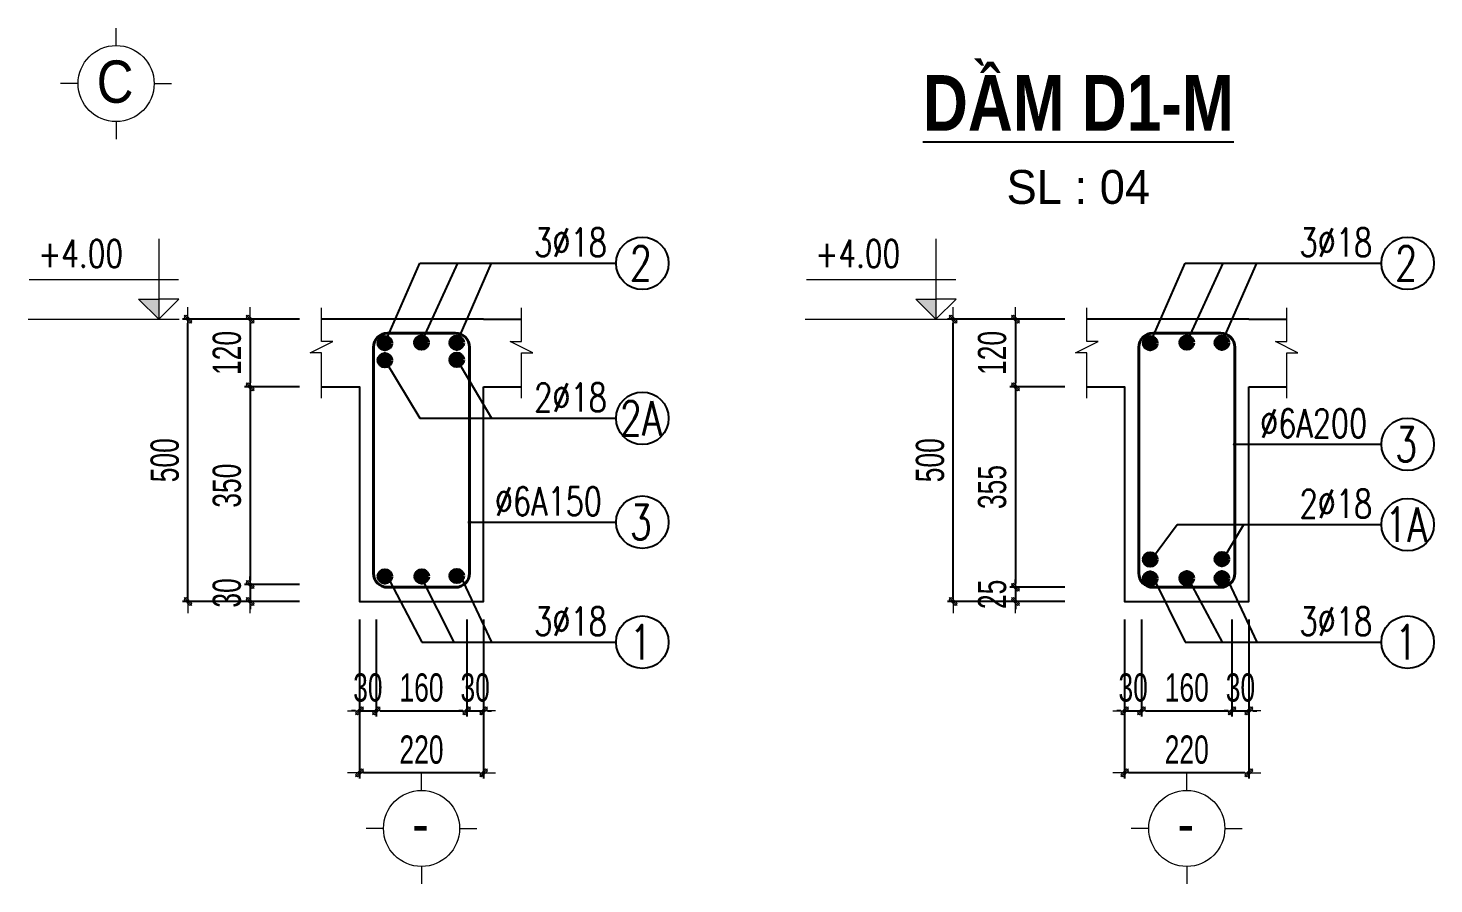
# Model space of a CAD drawing. Header units: millimetres. Extents: x -295047 to 29144, y -724756 to -246879.
# Drawn here: x -37087 to -32108, y -350648 to -347618 of the extents above; entities that cross this region are included whole.
import ezdxf
from ezdxf.enums import TextEntityAlignment as Align

# ---------------------------------------------------------------- set-up
doc = ezdxf.new("R2010")
doc.units = ezdxf.units.MM
doc.header["$MEASUREMENT"] = 0
doc.header["$PDMODE"] = 32
doc.layers.get('Defpoints').update_dxf_attribs({"color": 1})
for name, color, linetype, lineweight in [('EG Dim', 8, 'Continuous', 15), ('EG Text1', 3, 'Continuous', 20), ('Khac', 156, 'Continuous', 9), ('KICHTHUOC', 8, 'Continuous', 18), ('LC Dim', 8, 'Continuous', 18), ('LC ISO', 153, 'Continuous', 13), ('LC Net dam2', 6, 'Continuous', 40), ('LC Net dam3', 1, 'Continuous', 60), ('LC Net manh', 219, 'Continuous', 5), ('LC Net thay', 7, 'Continuous', 25), ('LC Text1', 3, 'Continuous', 20), ('LC Text2', 7, 'Continuous', 25), ('MANH', 147, 'Continuous', 13)]:
    doc.layers.add(name, color=color, linetype=linetype, lineweight=lineweight)
doc.layers.add('Thep doc', color=6, linetype='Continuous')
doc.styles.add('EG Huy', font='vnsimli.shx', dxfattribs={"width": 0.75})
doc.styles.add('HOATBIF', font='hoatbif.shx', dxfattribs={"width": 0.7})
doc.styles.add('LC 1', font='VHAVANB_1.TTF')
doc.styles.add('LC 3', font='vnsimli.shx', dxfattribs={"width": 0.75})
doc.styles.add('LC3', font='VHARIALB_1.TTF', dxfattribs={"width": 0.8})
doc.dimstyles.new('1-100(1-40)', dxfattribs={"dimscale": 40, "dimtxt": 2.5, "dimasz": 0.35, "dimexe": 0.5, "dimexo": 0, "dimgap": 0.8, "dimtad": 1, "dimdec": 0, "dimzin": 0, "dimdsep": 46, "dimtxsty": 'HOATBIF', "dimblk1": 'DOT', "dimblk2": 'DOT', "dimsah": 1, "dimcen": -1, "dimdle": 1, "dimclrd": 256, "dimclre": 256, "dimclrt": 4, "dimadec": 3, "dimazin": 2, "dimtfac": 0.3333333333333333, "dimtdec": 0, "dimtix": 1, "dimtmove": 2, "dimatfit": 3, "dimldrblk": 'DOT', "dimfxl": 1, "dimtvp": 0.8333333333333331, "dimtolj": 1, "dimtzin": 0, "dimarcsym": 0})

# ---------------------------------------------------------------- blocks, each defined once
blk = doc.blocks.new('TTRUC')
at = {"layer": 'LC ISO'}
for p, q in [((0, 6.94551799677526), (0, 10.13175513561828)), ((-6.94551799677526, 0), (-10.13175513561828, 0)), ((6.94551799677526, 0), (10.13175513561828, 0)), ((0, -6.94551799677526), (0, -10.13175513561828))]:
    blk.add_line(p, q, dxfattribs=at)
at = {"layer": 'LC Net manh'}
blk.add_circle((0, 0), 6.94551799677526, dxfattribs=at)
blk = doc.blocks.new('TIEUDE1')
at = {"layer": 'LC Text2', "color": 7, "style": 'LC 1'}
blk.add_attdef('TIªU§Ò', text='', height=5, dxfattribs=at).set_placement((0, 0), align=Align.BOTTOM_CENTER)
blk.add_attdef('TL', text='', height=3, dxfattribs=at).set_placement((0, -2), align=Align.TOP_CENTER)
blk = doc.blocks.new('CT')
at = {"layer": 'LC Text1', "lineweight": 15}
blk.add_hatch(color=4, dxfattribs=at).paths.add_polyline_path([(3.250706634060648, 1.596954857551422), (1.638695725137124, 1.596954857551394), (1.638695725137124, -5.457000000000001e-12)])
at = {"layer": 'LC Text1', "color": 4, "lineweight": 15, "ltscale": 50}
for p, q in [((0.0459908282791446, 3.140833880472456), (11.99931321454046, 3.140833880472456)), ((12.09109892264804, 0), (0, 0))]:
    blk.add_line(p, q, dxfattribs=at)
for points in [[(1.638695725137139, 6.427505574464246), (1.638695725137139, -5.457000000000001e-12)], [(1.638695725137139, -5.457000000000001e-12), (0.0266848164974221, 1.596954857551394), (1.638695725137139, 1.596954857551394)], [(1.638695725137139, -5.457000000000001e-12), (3.25070663406062, 1.596954857551394), (1.638695725137139, 1.596954857551394)]]:
    blk.add_lwpolyline(points, dxfattribs=at)
at = {"layer": 'LC Text1', "color": 4, "style": 'LC 3', "width": 0.75}
blk.add_attdef('CT', (1.905322591842774, 3.502511696681693), '', height=2.2, dxfattribs=at)
blk = doc.blocks.new('DOT')
at = {"layer": 'LC Dim'}
blk.add_line((-3, 0), (3, 0), dxfattribs=at)
at = {"layer": 'LC Dim', "color": 4}
blk.add_line((-1, -1), (1, 1), dxfattribs=at)
blk.add_lwpolyline([(0.5, 1), (-1, -0.5), (-0.5, -1), (1, 0.5)], close=True, dxfattribs=at)
blk = doc.blocks.new('*D452')
at = {"layer": 'Defpoints', "color": 0, "ltscale": 2, "transparency": 16777216}
for p in [(-35913.67883631023, -349711.5472873175), (-35853.67883631023, -349711.5472873175), (-35853.67883631023, -350035.5472873175)]:
    blk.add_point(p, dxfattribs=at)
at = {"layer": 'LC Dim', "lineweight": -2, "ltscale": 2, "transparency": 16777216}
for p, q in [((-35913.67883631023, -349711.5472873175), (-35913.67883631023, -350055.5472873175)), ((-35853.67883631023, -349711.5472873175), (-35853.67883631023, -350055.5472873175)), ((-35927.67883631023, -350035.5472873175), (-35941.67883631023, -350035.5472873175)), ((-35913.67883631023, -350035.5472873175), (-35853.67883631023, -350035.5472873175)), ((-35839.67883631023, -350035.5472873175), (-35825.67883631023, -350035.5472873175))]:
    blk.add_line(p, q, dxfattribs=at)
at = {"layer": 'LC Dim', "lineweight": -2, "ltscale": 2, "transparency": 16777216, "xscale": 14, "yscale": 14, "zscale": 14}
blk.add_blockref('DOT', (-35913.67883631023, -350035.5472873175), dxfattribs=at)
at = {"layer": 'LC Dim', "lineweight": -2, "ltscale": 2, "transparency": 16777216, "xscale": 14, "yscale": 14, "zscale": 14, "rotation": 180}
blk.add_blockref('DOT', (-35853.67883631023, -350035.5472873175), dxfattribs=at)
at = {"layer": 'LC Dim', "color": 4, "ltscale": 2, "transparency": 16777216, "insert": (-35883.67883631023, -349953.5472873175), "char_height": 100, "attachment_point": 5, "style": 'HOATBIF'}
blk.add_mtext('\\A1;30', dxfattribs=at)
blk = doc.blocks.new('*D453')
at = {"layer": 'Defpoints', "color": 0, "ltscale": 2, "transparency": 16777216}
for p in [(-35853.67883631023, -349711.5472873175), (-35533.67883631023, -349711.5472873175), (-35533.67883631023, -350035.5472873175)]:
    blk.add_point(p, dxfattribs=at)
at = {"layer": 'LC Dim', "lineweight": -2, "ltscale": 2, "transparency": 16777216}
for p, q in [((-35853.67883631023, -349711.5472873175), (-35853.67883631023, -350055.5472873175)), ((-35533.67883631023, -349711.5472873175), (-35533.67883631023, -350055.5472873175)), ((-35839.67883631023, -350035.5472873175), (-35547.67883631023, -350035.5472873175))]:
    blk.add_line(p, q, dxfattribs=at)
at = {"layer": 'LC Dim', "lineweight": -2, "ltscale": 2, "transparency": 16777216, "xscale": 14, "yscale": 14, "zscale": 14, "rotation": 180}
blk.add_blockref('DOT', (-35853.67883631023, -350035.5472873175), dxfattribs=at)
at = {"layer": 'LC Dim', "lineweight": -2, "ltscale": 2, "transparency": 16777216, "xscale": 14, "yscale": 14, "zscale": 14}
blk.add_blockref('DOT', (-35533.67883631023, -350035.5472873175), dxfattribs=at)
at = {"layer": 'LC Dim', "color": 4, "ltscale": 2, "transparency": 16777216, "insert": (-35693.67883631023, -349953.5472873175), "char_height": 100, "attachment_point": 5, "style": 'HOATBIF'}
blk.add_mtext('\\A1;160', dxfattribs=at)
blk = doc.blocks.new('*D454')
at = {"layer": 'Defpoints', "color": 0, "ltscale": 2, "transparency": 16777216}
for p in [(-35533.67883631023, -349711.5472873175), (-35473.6788363107, -349711.5472873175), (-35473.6788363107, -350035.5472873175)]:
    blk.add_point(p, dxfattribs=at)
at = {"layer": 'LC Dim', "lineweight": -2, "ltscale": 2, "transparency": 16777216}
for p, q in [((-35533.67883631023, -349711.5472873175), (-35533.67883631023, -350055.5472873175)), ((-35473.6788363107, -349711.5472873175), (-35473.6788363107, -350055.5472873175)), ((-35547.67883631023, -350035.5472873175), (-35561.67883631023, -350035.5472873175)), ((-35533.67883631023, -350035.5472873175), (-35473.6788363107, -350035.5472873175)), ((-35459.6788363107, -350035.5472873175), (-35445.6788363107, -350035.5472873175))]:
    blk.add_line(p, q, dxfattribs=at)
at = {"layer": 'LC Dim', "lineweight": -2, "ltscale": 2, "transparency": 16777216, "xscale": 14, "yscale": 14, "zscale": 14}
blk.add_blockref('DOT', (-35533.67883631023, -350035.5472873175), dxfattribs=at)
at = {"layer": 'LC Dim', "lineweight": -2, "ltscale": 2, "transparency": 16777216, "xscale": 14, "yscale": 14, "zscale": 14, "rotation": 180}
blk.add_blockref('DOT', (-35473.6788363107, -350035.5472873175), dxfattribs=at)
at = {"layer": 'LC Dim', "color": 4, "ltscale": 2, "transparency": 16777216, "insert": (-35503.67883631046, -349953.5472873175), "char_height": 100, "attachment_point": 5, "style": 'HOATBIF'}
blk.add_mtext('\\A1;30', dxfattribs=at)
blk = doc.blocks.new('*D455')
at = {"layer": 'Defpoints', "color": 0, "ltscale": 2, "transparency": 16777216}
for p in [(-35913.67883631023, -349711.5472873175), (-35473.6788363107, -349711.5472873175), (-35913.67883631023, -350255.5472873174)]:
    blk.add_point(p, dxfattribs=at)
at = {"layer": 'LC Dim', "lineweight": -2, "ltscale": 2, "transparency": 16777216}
for p, q in [((-35913.67883631023, -349711.5472873175), (-35913.67883631023, -350275.5472873174)), ((-35473.6788363107, -349711.5472873175), (-35473.6788363107, -350275.5472873174)), ((-35487.6788363107, -350255.5472873174), (-35899.67883631023, -350255.5472873174))]:
    blk.add_line(p, q, dxfattribs=at)
at = {"layer": 'LC Dim', "lineweight": -2, "ltscale": 2, "transparency": 16777216, "xscale": 14, "yscale": 14, "zscale": 14, "rotation": 180}
blk.add_blockref('DOT', (-35913.67883631023, -350255.5472873174), dxfattribs=at)
at = {"layer": 'LC Dim', "lineweight": -2, "ltscale": 2, "transparency": 16777216, "xscale": 14, "yscale": 14, "zscale": 14}
blk.add_blockref('DOT', (-35473.6788363107, -350255.5472873174), dxfattribs=at)
at = {"layer": 'LC Dim', "color": 4, "ltscale": 2, "transparency": 16777216, "insert": (-35693.67883631046, -350173.5472873174), "char_height": 100, "attachment_point": 5, "style": 'HOATBIF'}
blk.add_mtext('\\A1;220', dxfattribs=at)
blk = doc.blocks.new('*D456')
at = {"layer": 'Defpoints', "color": 0, "ltscale": 2, "transparency": 16777216}
for p in [(-33415.44625106037, -348648.0472873176), (-33590.44625106038, -348888.0472873176), (-33415.44625106037, -348888.0472873176)]:
    blk.add_point(p, dxfattribs=at)
at = {"layer": 'LC Dim', "lineweight": -2, "ltscale": 2, "transparency": 16777216}
for p, q in [((-33415.44625106037, -348648.0472873176), (-33610.44625106038, -348648.0472873176)), ((-33590.44625106038, -348662.0472873176), (-33590.44625106038, -348874.0472873176)), ((-33415.44625106037, -348888.0472873176), (-33610.44625106038, -348888.0472873176))]:
    blk.add_line(p, q, dxfattribs=at)
at = {"layer": 'LC Dim', "lineweight": -2, "ltscale": 2, "transparency": 16777216, "xscale": 14, "yscale": 14, "zscale": 14}
for p, rotation in [((-33590.44625106038, -348648.0472873176), 90), ((-33590.44625106038, -348888.0472873176), 270)]:
    blk.add_blockref('DOT', p, dxfattribs=dict(at, rotation=rotation))
at = {"layer": 'LC Dim', "color": 4, "ltscale": 2, "transparency": 16777216, "insert": (-33672.44625106047, -348768.0472873176), "char_height": 100, "attachment_point": 5, "rotation": 90, "style": 'HOATBIF'}
blk.add_mtext('\\A1;120', dxfattribs=at)
blk = doc.blocks.new('*D457')
at = {"layer": 'Defpoints', "color": 0, "ltscale": 2, "transparency": 16777216}
for p in [(-33415.44625106037, -348888.0472873176), (-33590.44625106038, -349598.0472873176), (-33415.44625106037, -349598.0472873176)]:
    blk.add_point(p, dxfattribs=at)
at = {"layer": 'LC Dim', "lineweight": -2, "ltscale": 2, "transparency": 16777216}
for p, q in [((-33415.44625106037, -348888.0472873176), (-33610.44625106038, -348888.0472873176)), ((-33590.44625106038, -348902.0472873176), (-33590.44625106038, -349584.0472873176)), ((-33415.44625106037, -349598.0472873176), (-33610.44625106038, -349598.0472873176))]:
    blk.add_line(p, q, dxfattribs=at)
at = {"layer": 'LC Dim', "lineweight": -2, "ltscale": 2, "transparency": 16777216, "xscale": 14, "yscale": 14, "zscale": 14}
for p, rotation in [((-33590.44625106038, -348888.0472873176), 90), ((-33590.44625106038, -349598.0472873176), 270)]:
    blk.add_blockref('DOT', p, dxfattribs=dict(at, rotation=rotation))
at = {"layer": 'LC Dim', "color": 4, "ltscale": 2, "transparency": 16777216, "insert": (-33672.44625106047, -349243.0472873176), "char_height": 100, "attachment_point": 5, "rotation": 90, "style": 'HOATBIF'}
blk.add_mtext('\\A1;355', dxfattribs=at)
blk = doc.blocks.new('*D458')
at = {"layer": 'Defpoints', "color": 0, "ltscale": 2, "transparency": 16777216}
for p in [(-33415.44625106037, -349598.0472873176), (-33590.44625106036, -349648.0472873176), (-33415.44625106037, -349648.0472873176)]:
    blk.add_point(p, dxfattribs=at)
at = {"layer": 'LC Dim', "lineweight": -2, "ltscale": 2, "transparency": 16777216}
for p, q in [((-33590.44625106036, -349584.0472873176), (-33590.44625106036, -349570.0472873176)), ((-33415.44625106037, -349598.0472873176), (-33610.44625106036, -349598.0472873176)), ((-33590.44625106036, -349598.0472873176), (-33590.44625106036, -349648.0472873176)), ((-33415.44625106037, -349648.0472873176), (-33610.44625106036, -349648.0472873176)), ((-33590.44625106036, -349662.0472873176), (-33590.44625106036, -349676.0472873176))]:
    blk.add_line(p, q, dxfattribs=at)
at = {"layer": 'LC Dim', "lineweight": -2, "ltscale": 2, "transparency": 16777216, "xscale": 14, "yscale": 14, "zscale": 14}
for p, rotation in [((-33590.44625106036, -349598.0472873176), 270), ((-33590.44625106036, -349648.0472873176), 90)]:
    blk.add_blockref('DOT', p, dxfattribs=dict(at, rotation=rotation))
at = {"layer": 'LC Dim', "color": 4, "ltscale": 2, "transparency": 16777216, "insert": (-33672.44625106046, -349623.0472873176), "char_height": 100, "attachment_point": 5, "rotation": 90, "style": 'HOATBIF'}
blk.add_mtext('\\A1;25', dxfattribs=at)
blk = doc.blocks.new('*D459')
at = {"layer": 'Defpoints', "color": 0, "ltscale": 2, "transparency": 16777216}
for p in [(-33810.44625106036, -348648.0472873176), (-33415.44625106037, -348648.0472873176), (-33415.44625106037, -349648.0472873176)]:
    blk.add_point(p, dxfattribs=at)
at = {"layer": 'LC Dim', "lineweight": -2, "ltscale": 2, "transparency": 16777216}
for p, q in [((-33415.44625106037, -348648.0472873176), (-33830.44625106036, -348648.0472873176)), ((-33810.44625106036, -349634.0472873176), (-33810.44625106036, -348662.0472873176)), ((-33415.44625106037, -349648.0472873176), (-33830.44625106036, -349648.0472873176))]:
    blk.add_line(p, q, dxfattribs=at)
at = {"layer": 'LC Dim', "lineweight": -2, "ltscale": 2, "transparency": 16777216, "xscale": 14, "yscale": 14, "zscale": 14}
for p, rotation in [((-33810.44625106036, -348648.0472873176), 90), ((-33810.44625106036, -349648.0472873176), 270)]:
    blk.add_blockref('DOT', p, dxfattribs=dict(at, rotation=rotation))
at = {"layer": 'LC Dim', "color": 4, "ltscale": 2, "transparency": 16777216, "insert": (-33892.44625106046, -349148.0472873176), "char_height": 100, "attachment_point": 5, "rotation": 90, "style": 'HOATBIF'}
blk.add_mtext('\\A1;500', dxfattribs=at)
blk = doc.blocks.new('*D460')
at = {"layer": 'Defpoints', "color": 0, "ltscale": 2, "transparency": 16777216}
for p in [(-33203.44625106036, -349711.5472873175), (-33143.44625106036, -349711.5472873175), (-33143.44625106036, -350035.5472873175)]:
    blk.add_point(p, dxfattribs=at)
at = {"layer": 'LC Dim', "lineweight": -2, "ltscale": 2, "transparency": 16777216}
for p, q in [((-33203.44625106036, -349711.5472873175), (-33203.44625106036, -350055.5472873175)), ((-33143.44625106036, -349711.5472873175), (-33143.44625106036, -350055.5472873175)), ((-33217.44625106036, -350035.5472873175), (-33231.44625106036, -350035.5472873175)), ((-33203.44625106036, -350035.5472873175), (-33143.44625106036, -350035.5472873175)), ((-33129.44625106036, -350035.5472873175), (-33115.44625106036, -350035.5472873175))]:
    blk.add_line(p, q, dxfattribs=at)
at = {"layer": 'LC Dim', "lineweight": -2, "ltscale": 2, "transparency": 16777216, "xscale": 14, "yscale": 14, "zscale": 14}
blk.add_blockref('DOT', (-33203.44625106036, -350035.5472873175), dxfattribs=at)
at = {"layer": 'LC Dim', "lineweight": -2, "ltscale": 2, "transparency": 16777216, "xscale": 14, "yscale": 14, "zscale": 14, "rotation": 180}
blk.add_blockref('DOT', (-33143.44625106036, -350035.5472873175), dxfattribs=at)
at = {"layer": 'LC Dim', "color": 4, "ltscale": 2, "transparency": 16777216, "insert": (-33173.44625106036, -349953.5472873175), "char_height": 100, "attachment_point": 5, "style": 'HOATBIF'}
blk.add_mtext('\\A1;30', dxfattribs=at)
blk = doc.blocks.new('*D461')
at = {"layer": 'Defpoints', "color": 0, "ltscale": 2, "transparency": 16777216}
for p in [(-33143.44625106036, -349711.5472873175), (-32823.44625106036, -349711.5472873175), (-32823.44625106036, -350035.5472873175)]:
    blk.add_point(p, dxfattribs=at)
at = {"layer": 'LC Dim', "lineweight": -2, "ltscale": 2, "transparency": 16777216}
for p, q in [((-33143.44625106036, -349711.5472873175), (-33143.44625106036, -350055.5472873175)), ((-32823.44625106036, -349711.5472873175), (-32823.44625106036, -350055.5472873175)), ((-33129.44625106036, -350035.5472873175), (-32837.44625106036, -350035.5472873175))]:
    blk.add_line(p, q, dxfattribs=at)
at = {"layer": 'LC Dim', "lineweight": -2, "ltscale": 2, "transparency": 16777216, "xscale": 14, "yscale": 14, "zscale": 14, "rotation": 180}
blk.add_blockref('DOT', (-33143.44625106036, -350035.5472873175), dxfattribs=at)
at = {"layer": 'LC Dim', "lineweight": -2, "ltscale": 2, "transparency": 16777216, "xscale": 14, "yscale": 14, "zscale": 14}
blk.add_blockref('DOT', (-32823.44625106036, -350035.5472873175), dxfattribs=at)
at = {"layer": 'LC Dim', "color": 4, "ltscale": 2, "transparency": 16777216, "insert": (-32983.44625106036, -349953.5472873175), "char_height": 100, "attachment_point": 5, "style": 'HOATBIF'}
blk.add_mtext('\\A1;160', dxfattribs=at)
blk = doc.blocks.new('*D462')
at = {"layer": 'Defpoints', "color": 0, "ltscale": 2, "transparency": 16777216}
for p in [(-32823.44625106036, -349711.5472873175), (-32763.44625106082, -349711.5472873175), (-32763.44625106082, -350035.5472873175)]:
    blk.add_point(p, dxfattribs=at)
at = {"layer": 'LC Dim', "lineweight": -2, "ltscale": 2, "transparency": 16777216}
for p, q in [((-32823.44625106036, -349711.5472873175), (-32823.44625106036, -350055.5472873175)), ((-32763.44625106082, -349711.5472873175), (-32763.44625106082, -350055.5472873175)), ((-32837.44625106036, -350035.5472873175), (-32851.44625106036, -350035.5472873175)), ((-32823.44625106036, -350035.5472873175), (-32763.44625106082, -350035.5472873175)), ((-32749.44625106082, -350035.5472873175), (-32735.44625106082, -350035.5472873175))]:
    blk.add_line(p, q, dxfattribs=at)
at = {"layer": 'LC Dim', "lineweight": -2, "ltscale": 2, "transparency": 16777216, "xscale": 14, "yscale": 14, "zscale": 14}
blk.add_blockref('DOT', (-32823.44625106036, -350035.5472873175), dxfattribs=at)
at = {"layer": 'LC Dim', "lineweight": -2, "ltscale": 2, "transparency": 16777216, "xscale": 14, "yscale": 14, "zscale": 14, "rotation": 180}
blk.add_blockref('DOT', (-32763.44625106082, -350035.5472873175), dxfattribs=at)
at = {"layer": 'LC Dim', "color": 4, "ltscale": 2, "transparency": 16777216, "insert": (-32793.44625106059, -349953.5472873175), "char_height": 100, "attachment_point": 5, "style": 'HOATBIF'}
blk.add_mtext('\\A1;30', dxfattribs=at)
blk = doc.blocks.new('*D463')
at = {"layer": 'Defpoints', "color": 0, "ltscale": 2, "transparency": 16777216}
for p in [(-33203.44625106036, -349711.5472873175), (-32763.44625106082, -349711.5472873175), (-33203.44625106036, -350255.5472873174)]:
    blk.add_point(p, dxfattribs=at)
at = {"layer": 'LC Dim', "lineweight": -2, "ltscale": 2, "transparency": 16777216}
for p, q in [((-33203.44625106036, -349711.5472873175), (-33203.44625106036, -350275.5472873174)), ((-32763.44625106082, -349711.5472873175), (-32763.44625106082, -350275.5472873174)), ((-32777.44625106082, -350255.5472873174), (-33189.44625106036, -350255.5472873174))]:
    blk.add_line(p, q, dxfattribs=at)
at = {"layer": 'LC Dim', "lineweight": -2, "ltscale": 2, "transparency": 16777216, "xscale": 14, "yscale": 14, "zscale": 14, "rotation": 180}
blk.add_blockref('DOT', (-33203.44625106036, -350255.5472873174), dxfattribs=at)
at = {"layer": 'LC Dim', "lineweight": -2, "ltscale": 2, "transparency": 16777216, "xscale": 14, "yscale": 14, "zscale": 14}
blk.add_blockref('DOT', (-32763.44625106082, -350255.5472873174), dxfattribs=at)
at = {"layer": 'LC Dim', "color": 4, "ltscale": 2, "transparency": 16777216, "insert": (-32983.44625106059, -350173.5472873174), "char_height": 100, "attachment_point": 5, "style": 'HOATBIF'}
blk.add_mtext('\\A1;220', dxfattribs=at)
blk = doc.blocks.new('*D464')
at = {"layer": 'Defpoints', "color": 0, "ltscale": 2, "transparency": 16777216}
for p in [(-36125.67883631025, -348648.0472873176), (-36300.67883631025, -348888.0472873176), (-36125.67883631025, -348888.0472873176)]:
    blk.add_point(p, dxfattribs=at)
at = {"layer": 'LC Dim', "lineweight": -2, "ltscale": 2, "transparency": 16777216}
for p, q in [((-36125.67883631025, -348648.0472873176), (-36320.67883631025, -348648.0472873176)), ((-36300.67883631025, -348662.0472873176), (-36300.67883631025, -348874.0472873176)), ((-36125.67883631025, -348888.0472873176), (-36320.67883631025, -348888.0472873176))]:
    blk.add_line(p, q, dxfattribs=at)
at = {"layer": 'LC Dim', "lineweight": -2, "ltscale": 2, "transparency": 16777216, "xscale": 14, "yscale": 14, "zscale": 14}
for p, rotation in [((-36300.67883631025, -348648.0472873176), 90), ((-36300.67883631025, -348888.0472873176), 270)]:
    blk.add_blockref('DOT', p, dxfattribs=dict(at, rotation=rotation))
at = {"layer": 'LC Dim', "color": 4, "ltscale": 2, "transparency": 16777216, "insert": (-36382.67883631035, -348768.0472873176), "char_height": 100, "attachment_point": 5, "rotation": 90, "style": 'HOATBIF'}
blk.add_mtext('\\A1;120', dxfattribs=at)
blk = doc.blocks.new('*D465')
at = {"layer": 'Defpoints', "color": 0, "ltscale": 2, "transparency": 16777216}
for p in [(-36125.67883631025, -348888.0472873176), (-36300.67883631027, -349588.0472873176), (-36125.67883631025, -349588.0472873176)]:
    blk.add_point(p, dxfattribs=at)
at = {"layer": 'LC Dim', "lineweight": -2, "ltscale": 2, "transparency": 16777216}
for p, q in [((-36125.67883631025, -348888.0472873176), (-36320.67883631027, -348888.0472873176)), ((-36300.67883631027, -348902.0472873176), (-36300.67883631027, -349574.0472873176)), ((-36125.67883631025, -349588.0472873176), (-36320.67883631027, -349588.0472873176))]:
    blk.add_line(p, q, dxfattribs=at)
at = {"layer": 'LC Dim', "lineweight": -2, "ltscale": 2, "transparency": 16777216, "xscale": 14, "yscale": 14, "zscale": 14}
for p, rotation in [((-36300.67883631027, -348888.0472873176), 90), ((-36300.67883631027, -349588.0472873176), 270)]:
    blk.add_blockref('DOT', p, dxfattribs=dict(at, rotation=rotation))
at = {"layer": 'LC Dim', "color": 4, "ltscale": 2, "transparency": 16777216, "insert": (-36382.67883631036, -349238.0472873176), "char_height": 100, "attachment_point": 5, "rotation": 90, "style": 'HOATBIF'}
blk.add_mtext('\\A1;350', dxfattribs=at)
blk = doc.blocks.new('*D466')
at = {"layer": 'Defpoints', "color": 0, "ltscale": 2, "transparency": 16777216}
for p in [(-36125.67883631025, -349588.0472873176), (-36300.67883631025, -349648.0472873176), (-36125.67883631025, -349648.0472873176)]:
    blk.add_point(p, dxfattribs=at)
at = {"layer": 'LC Dim', "lineweight": -2, "ltscale": 2, "transparency": 16777216}
for p, q in [((-36125.67883631025, -349588.0472873176), (-36320.67883631025, -349588.0472873176)), ((-36300.67883631025, -349574.0472873176), (-36300.67883631025, -349560.0472873176)), ((-36300.67883631025, -349588.0472873176), (-36300.67883631025, -349648.0472873176)), ((-36125.67883631025, -349648.0472873176), (-36320.67883631025, -349648.0472873176)), ((-36300.67883631025, -349662.0472873176), (-36300.67883631025, -349676.0472873176))]:
    blk.add_line(p, q, dxfattribs=at)
at = {"layer": 'LC Dim', "lineweight": -2, "ltscale": 2, "transparency": 16777216, "xscale": 14, "yscale": 14, "zscale": 14}
for p, rotation in [((-36300.67883631025, -349588.0472873176), 270), ((-36300.67883631025, -349648.0472873176), 90)]:
    blk.add_blockref('DOT', p, dxfattribs=dict(at, rotation=rotation))
at = {"layer": 'LC Dim', "color": 4, "ltscale": 2, "transparency": 16777216, "insert": (-36382.67883631035, -349618.0472873176), "char_height": 100, "attachment_point": 5, "rotation": 90, "style": 'HOATBIF'}
blk.add_mtext('\\A1;30', dxfattribs=at)
blk = doc.blocks.new('*D467')
at = {"layer": 'Defpoints', "color": 0, "ltscale": 2, "transparency": 16777216}
for p in [(-36520.67883631024, -348648.0472873176), (-36125.67883631025, -348648.0472873176), (-36125.67883631025, -349648.0472873176)]:
    blk.add_point(p, dxfattribs=at)
at = {"layer": 'LC Dim', "lineweight": -2, "ltscale": 2, "transparency": 16777216}
for p, q in [((-36125.67883631025, -348648.0472873176), (-36540.67883631024, -348648.0472873176)), ((-36520.67883631024, -349634.0472873176), (-36520.67883631024, -348662.0472873176)), ((-36125.67883631025, -349648.0472873176), (-36540.67883631024, -349648.0472873176))]:
    blk.add_line(p, q, dxfattribs=at)
at = {"layer": 'LC Dim', "lineweight": -2, "ltscale": 2, "transparency": 16777216, "xscale": 14, "yscale": 14, "zscale": 14}
for p, rotation in [((-36520.67883631024, -348648.0472873176), 90), ((-36520.67883631024, -349648.0472873176), 270)]:
    blk.add_blockref('DOT', p, dxfattribs=dict(at, rotation=rotation))
at = {"layer": 'LC Dim', "color": 4, "ltscale": 2, "transparency": 16777216, "insert": (-36602.67883631033, -349148.0472873176), "char_height": 100, "attachment_point": 5, "rotation": 90, "style": 'HOATBIF'}
blk.add_mtext('\\A1;500', dxfattribs=at)
blk = doc.blocks.new('theptron1')
at = {"layer": 'LC Net dam3'}
for p, q in [((-0.5, 0), (0.5, 0)), ((-0.3535533905960619, 0.353553390592424), (0.3535533905960619, -0.353553390592424)), ((0.3535533905960619, 0.353553390592424), (-0.3535533905960619, -0.353553390592424)), ((0, 0.5), (0, -0.5))]:
    blk.add_line(p, q, dxfattribs=at)
blk.add_circle((0, 0), 0.4999999999978783, dxfattribs=at)

msp = doc.modelspace()

# ---------------------------------------------------------------- linework, layer by layer
at = {"layer": 'LC Net dam2'}
for points in [[(-35813.6788363107, -349598.0472873175), (-35573.67883631023, -349598.0472873175, 0.4142135623730951), (-35523.67883631023, -349548.0472873175), (-35523.67883631023, -348748.0472873175, 0.4142135623730951), (-35573.67883631023, -348698.0472873175), (-35813.6788363107, -348698.0472873175, 0.4142135623730951), (-35863.67883631023, -348748.0472873175), (-35863.67883631023, -349548.0472873175, 0.4142135623730951)], [(-33103.44625106081, -349598.0472873175), (-32863.44625106036, -349598.0472873175, 0.4142135623730951), (-32813.44625106036, -349548.0472873175), (-32813.44625106036, -348748.0472873175, 0.4142135623730951), (-32863.44625106036, -348698.0472873175), (-33103.44625106081, -348698.0472873175, 0.4142135623730951), (-33153.44625106036, -348748.0472873175), (-33153.44625106036, -349548.0472873175, 0.4142135623730951)]]:
    msp.add_lwpolyline(points, format="xyb", close=True, dxfattribs=at)
at = {"layer": 'LC Net thay', "ltscale": 2}
for p, q in [((-35473.6788363107, -348648.0472873175), (-35339.91082851491, -348648.0472873175)), ((-32763.44625106082, -348648.0472873175), (-32629.67824326501, -348648.0472873175)), ((-35473.6788363107, -348888.0472873175), (-35339.91082851491, -348888.0472873175)), ((-32763.44625106082, -348888.0472873175), (-32629.67824326501, -348888.0472873175))]:
    msp.add_line(p, q, dxfattribs=at)
for points in [[(-35473.6788363107, -348648.0472873175), (-35473.6788363107, -348648.0472873175), (-36047.44684410605, -348648.0472873175)], [(-32763.44625106082, -348648.0472873175), (-32763.44625106082, -348648.0472873175), (-33337.21425885616, -348648.0472873175)], [(-36047.44684410605, -348888.0472873175), (-35913.67883631023, -348888.0472873175), (-35913.67883631023, -349648.0472873175), (-35473.6788363107, -349648.0472873175), (-35473.6788363107, -348888.0472873175)], [(-33337.21425885616, -348888.0472873175), (-33203.44625106036, -348888.0472873175), (-33203.44625106036, -349648.0472873175), (-32763.44625106082, -349648.0472873175), (-32763.44625106082, -348888.0472873175)]]:
    msp.add_lwpolyline(points, dxfattribs=at)
at = {"layer": 'LC Text2', "ltscale": 100}
for centre in [(-34911.62418225206, -348450.5472873175), (-32201.39159700218, -348450.5472873175), (-34911.62418225206, -348999.5472873175), (-32201.39159700218, -349091.6061903901), (-34911.62418225206, -349367.6397695671), (-32201.39159700218, -349376.0472873175), (-34911.62418225206, -349792.5472873175), (-32201.39159700218, -349792.5472873175)]:
    msp.add_circle(centre, 93.0546540581646, dxfattribs=at)
at = {"layer": 'MANH'}
for points in [[(-36047.44684410605, -348928.0472873175), (-36047.44684410605, -348768.0472873174), (-36087.44684410605, -348768.0472873174), (-36007.44684410605, -348728.0472873175), (-36047.44684410605, -348728.0472873175), (-36047.44684410605, -348608.0472873175)], [(-35339.91082851491, -348928.0472873175), (-35339.91082851491, -348768.0472873174), (-35299.91082851491, -348768.0472873174), (-35379.91082851491, -348728.0472873175), (-35339.91082851491, -348728.0472873175), (-35339.91082851491, -348608.0472873175)], [(-33337.21425885616, -348928.0472873175), (-33337.21425885616, -348768.0472873174), (-33377.21425885616, -348768.0472873174), (-33297.21425885616, -348728.0472873175), (-33337.21425885616, -348728.0472873175), (-33337.21425885616, -348608.0472873175)], [(-32629.67824326501, -348928.0472873175), (-32629.67824326501, -348768.0472873174), (-32589.67824326501, -348768.0472873174), (-32669.67824326501, -348728.0472873175), (-32629.67824326501, -348728.0472873175), (-32629.67824326501, -348608.0472873175)]]:
    msp.add_lwpolyline(points, dxfattribs=at)
at = {"layer": 'Thep doc', "linetype": 'ByBlock', "const_width": 19.6608}
for points in [[(-35833.09634568537, -348733.2072617596, 1), (-35813.43554568472, -348733.2072617596, 1)], [(-35683.84843631082, -348731.5519424254, -1), (-35703.50923630963, -348731.5519424254, -1)], [(-35559.19809611695, -348731.7686687676, -1), (-35578.85889611574, -348731.7686687676, -1)], [(-33122.8637604355, -348733.2072617596, 1), (-33103.20296043484, -348733.2072617596, 1)], [(-32973.61585106095, -348731.5519424254, -1), (-32993.27665105974, -348731.5519424254, -1)], [(-32848.96551086706, -348731.7686687676, -1), (-32868.62631086585, -348731.7686687676, -1)], [(-35833.09634568537, -348793.2072617596, 1), (-35813.43554568472, -348793.2072617596, 1)], [(-35559.19809611695, -348791.7686687676, -1), (-35578.85889611574, -348791.7686687676, -1)], [(-33118.08943379671, -349497.9000670619, -1), (-33098.42863379744, -349497.9000670619, -1)], [(-32844.35897823562, -349497.9000670619, 1), (-32864.01977823489, -349497.9000670619, 1)], [(-35828.32201904657, -349560.9000670619, -1), (-35808.66121904733, -349560.9000670619, -1)], [(-35554.59156348551, -349560.9000670619, 1), (-35574.25236348475, -349560.9000670619, 1)], [(-33118.08943379671, -349560.9000670619, -1), (-33098.42863379744, -349560.9000670619, -1)], [(-32844.35897823562, -349560.9000670619, 1), (-32864.01977823489, -349560.9000670619, 1)], [(-35683.84843631082, -349564.5426322096, 1), (-35703.50923630963, -349564.5426322096, 1)], [(-32973.61585106095, -349564.5426322096, 1), (-32993.27665105974, -349564.5426322096, 1)]]:
    msp.add_lwpolyline(points, format="xyb", close=True, dxfattribs=at)

# ---------------------------------------------------------------- block references
at = {"layer": 'EG Dim', "xscale": 42.40098003740421, "yscale": 42.40098003740421, "zscale": 42.40098003740421, "rotation": 90}
for p in [(-35823.26594568506, -348733.2072617596), (-35693.67883631023, -348731.5519424254), (-35569.02849611635, -348731.7686687676), (-33113.03336043518, -348733.2072617596), (-32983.44625106036, -348731.5519424254), (-32858.79591086647, -348731.7686687676), (-35823.26594568506, -348793.8902034936), (-35569.02849611635, -348792.4516105016), (-33113.03336043518, -349499.6065227372), (-32858.79591086647, -349498.1679297452), (-35823.26594568506, -349559.4593714466), (-35692.91713381089, -349559.4593714466), (-35569.02849611635, -349558.0207784545), (-32983.44625106036, -349565.7642570824), (-32858.79591086647, -349565.9809834246), (-33113.03336043518, -349567.4195764166)]:
    msp.add_blockref('theptron1', p, dxfattribs=at)
at = {"layer": 'EG Text1'}
ref = msp.add_blockref('CT', (-36551.85969423685, -348648.0472873175), dxfattribs=dict(at, xscale=-44.25072279153392, yscale=44.25072279153392, zscale=44.25072279153392))
ref.add_attrib('CT', '+4.00', (-37051.07656286045, -348464.8123951447), dxfattribs={"layer": 'Khac', "color": 3, "height": 97.35159014137308, "style": 'EG Huy', "width": 0.75})
ref = msp.add_blockref('CT', (-33799.50332906419, -348648.0472873175), dxfattribs=dict(at, xscale=-44.25072279153392, yscale=44.25072279153392, zscale=44.25072279153392))
ref.add_attrib('CT', '+4.00', (-34298.72019768781, -348464.8123951447), dxfattribs={"layer": 'Khac', "color": 3, "height": 97.35159014137308, "style": 'EG Huy', "width": 0.75})
at = {"layer": 'KICHTHUOC', "xscale": 19.39036266761832, "yscale": 19.39036266761832, "zscale": 19.39036266761832}
for p in [(-36775.19853932191, -347814.0623452767), (-35693.67883631045, -350452.0056938567), (-32983.44625106057, -350452.0056938567)]:
    msp.add_blockref('TTRUC', p, dxfattribs=at)
at = {"layer": 'LC Text2'}
ref = msp.add_blockref('TIEUDE1', (-33367.5104572433, -348040.0936006767), dxfattribs=dict(at, xscale=40, yscale=40, zscale=40))
ref.add_attrib('TIªU§Ò', '%%UdÇm d1-m', dxfattribs={"color": 7, "height": 196.9765841011465, "style": 'LC3', "width": 0.8}).set_placement((-33367.5104572433, -348040.0936006767), align=Align.BOTTOM_CENTER)
ref.add_attrib('TL', 'sl : 04', dxfattribs={"color": 7, "height": 120.0000000000062, "style": 'LC 1'}).set_placement((-33367.5104572433, -348120.0936006784), align=Align.TOP_CENTER)

# ---------------------------------------------------------------- texts
at = {"layer": 'LC Text1', "ltscale": 0.2, "style": 'LC 1', "width": 0.9}
for s, p in [('C', (-36778.8176589237, -347927.114833119)), ('-', (-35697.29795591225, -350554.7695029244)), ('-', (-32987.06537066236, -350554.7695029244))]:
    msp.add_text(s, height=150, dxfattribs=at).set_placement(p, align=Align.BOTTOM_CENTER)
at = {"layer": 'LC Text2', "linetype": 'ByBlock', "style": 'LC 3', "width": 0.75}
for s, p in [('3%%C18', (-35294.53567951718, -348426.4861645974)), ('3%%C18', (-32584.30309426728, -348426.4861645974)), ('2%%C18', (-35294.53567951718, -348975.4861645974)), ('%%C6A200', (-32723.80309426728, -349067.5450676699)), ('%%C6A150', (-35434.03567951718, -349343.5786468469)), ('2%%C18', (-32584.30309426728, -349351.9861645973)), ('3%%C18', (-35294.53567951718, -349768.4861645974)), ('3%%C18', (-32584.30309426728, -349768.4861645974))]:
    msp.add_text(s, height=100, dxfattribs=at).set_placement(p)
at = {"layer": 'LC Text2', "ltscale": 100, "style": 'LC 3', "width": 0.75}
for s, p in [('2', (-34916.87538446517, -348450.5472873175)), ('2', (-32206.6427992153, -348450.5472873175)), ('2A', (-34916.87538446517, -348999.5472873175)), ('3', (-32206.6427992153, -349091.6061903901)), ('3', (-34916.87538446517, -349367.6397695671)), ('1A', (-32206.6427992153, -349376.0472873175)), ('1', (-34916.87538446517, -349792.5472873175)), ('1', (-32206.6427992153, -349792.5472873175))]:
    msp.add_text(s, height=122.2222250817439, dxfattribs=at).set_placement(p, align=Align.MIDDLE_CENTER)

# ---------------------------------------------------------------- dimensions: what is measured, and where the dimension line sits
at = {"layer": 'LC Dim', "ltscale": 2}
for base, p1, p2, picture, middle in [((-36520.67883631024, -348648.0472873176), (-36125.67883631023, -349648.0472873175), (-36125.67883631023, -348648.0472873175), '*D467', (-36602.67883631033, -349148.0472873176)), ((-36300.67883631025, -348888.0472873176), (-36125.67883631023, -348648.0472873175), (-36125.67883631023, -348888.0472873175), '*D464', (-36382.67883631035, -348768.0472873176)), ((-33810.44625106036, -348648.0472873176), (-33415.44625106036, -349648.0472873175), (-33415.44625106036, -348648.0472873175), '*D459', (-33892.44625106046, -349148.0472873176)), ((-33590.44625106038, -348888.0472873176), (-33415.44625106036, -348648.0472873175), (-33415.44625106036, -348888.0472873175), '*D456', (-33672.44625106047, -348768.0472873176)), ((-36300.67883631027, -349588.0472873176), (-36125.67883631023, -348888.0472873175), (-36125.67883631023, -349588.0472873175), '*D465', (-36382.67883631036, -349238.0472873176)), ((-33590.44625106038, -349598.0472873176), (-33415.44625106036, -348888.0472873175), (-33415.44625106036, -349598.0472873175), '*D457', (-33672.44625106047, -349243.0472873176)), ((-36300.67883631025, -349648.0472873176), (-36125.67883631023, -349588.0472873175), (-36125.67883631023, -349648.0472873175), '*D466', (-36382.67883631035, -349618.0472873176)), ((-33590.44625106036, -349648.0472873176), (-33415.44625106036, -349598.0472873175), (-33415.44625106036, -349648.0472873175), '*D458', (-33672.44625106046, -349623.0472873176))]:
    dim = msp.add_linear_dim(base=base, p1=p1, p2=p2, angle=90, dimstyle='1-100(1-40)', override={"dimlfac": 0.5}, dxfattribs=at)
    dim.commit()
    dim.dimension.update_dxf_attribs({"geometry": picture, "text_midpoint": middle})
for base, p1, p2, picture, middle in [((-35853.67883631023, -350035.5472873175), (-35913.67883631023, -349711.5472873175), (-35853.67883631023, -349711.5472873175), '*D452', (-35883.67883631023, -349953.5472873175)), ((-35913.67883631023, -350255.5472873174), (-35473.6788363107, -349711.5472873175), (-35913.67883631023, -349711.5472873175), '*D455', (-35693.67883631046, -350173.5472873174)), ((-35533.67883631023, -350035.5472873175), (-35853.67883631023, -349711.5472873175), (-35533.67883631023, -349711.5472873175), '*D453', (-35693.67883631023, -349953.5472873175)), ((-35473.6788363107, -350035.5472873175), (-35533.67883631023, -349711.5472873175), (-35473.6788363107, -349711.5472873175), '*D454', (-35503.67883631046, -349953.5472873175)), ((-33143.44625106036, -350035.5472873175), (-33203.44625106036, -349711.5472873175), (-33143.44625106036, -349711.5472873175), '*D460', (-33173.44625106036, -349953.5472873175)), ((-33203.44625106036, -350255.5472873174), (-32763.44625106082, -349711.5472873175), (-33203.44625106036, -349711.5472873175), '*D463', (-32983.44625106059, -350173.5472873174)), ((-32823.44625106036, -350035.5472873175), (-33143.44625106036, -349711.5472873175), (-32823.44625106036, -349711.5472873175), '*D461', (-32983.44625106036, -349953.5472873175)), ((-32763.44625106082, -350035.5472873175), (-32823.44625106036, -349711.5472873175), (-32763.44625106082, -349711.5472873175), '*D462', (-32793.44625106059, -349953.5472873175))]:
    dim = msp.add_linear_dim(base=base, p1=p1, p2=p2, dimstyle='1-100(1-40)', override={"dimlfac": 0.5}, dxfattribs=at)
    dim.commit()
    dim.dimension.update_dxf_attribs({"geometry": picture, "text_midpoint": middle})

# ---------------------------------------------------------------- leaders
for points in [[(-35823.26594568503, -348733.2072617596), (-35699.17883631023, -348450.5472873175), (-35004.67883631023, -348450.5472873175)], [(-35693.67883631023, -348731.5519424254), (-35564.67883631023, -348450.5472873175), (-35004.67883631023, -348450.5472873175)], [(-35569.02849611635, -348731.7686687676), (-35445.67883631023, -348450.5472873175), (-35004.67883631023, -348450.5472873175)], [(-33113.03336043515, -348733.2072617596), (-32988.94625106036, -348450.5472873175), (-32294.44625106036, -348450.5472873175)], [(-32983.44625106036, -348731.5519424254), (-32854.44625106036, -348450.5472873175), (-32294.44625106036, -348450.5472873175)], [(-32858.79591086646, -348731.7686687676), (-32735.44625106036, -348450.5472873175), (-32294.44625106036, -348450.5472873175)], [(-35823.26594568503, -348793.2072617596), (-35699.17883631023, -348999.5472873175), (-35004.67883631023, -348999.5472873175)], [(-35569.02849611635, -348791.7686687676), (-35445.67883631023, -348999.5472873175), (-35004.67883631023, -348999.5472873175)], [(-32813.44625106036, -349091.6061903901), (-32294.44625106036, -349091.6061903901)], [(-35523.67883631023, -349367.6397695671), (-35004.67883631023, -349367.6397695671)], [(-33108.25903379708, -349497.9000670619), (-33017.74837713764, -349376.0472873175), (-32294.44625106036, -349376.0472873175)], [(-32854.18937823525, -349497.9000670619), (-32781.74837713764, -349376.0472873175), (-32294.44625106036, -349376.0472873175)], [(-35818.40036712794, -349551.0700906001), (-35692.67883631023, -349792.5472873175), (-35004.67883631023, -349792.5472873175)], [(-35696.59545801557, -349561.1767517366), (-35578.67883631023, -349792.5472873175), (-35146.67883631023, -349792.5472873175)], [(-35554.59545801557, -349561.1767517366), (-35445.67883631023, -349792.5472873175), (-35004.67883631023, -349792.5472873175)], [(-33108.16778187808, -349551.0700906001), (-32988.94625106036, -349792.5472873175), (-32294.44625106036, -349792.5472873175)], [(-32981.86287276568, -349561.1767517366), (-32857.74837713764, -349792.5472873175), (-32431.94625106036, -349792.5472873175)], [(-32844.36287276568, -349561.1767517366), (-32735.44625106036, -349792.5472873175), (-32294.44625106036, -349792.5472873175)]]:
    msp.add_leader(points, dimstyle='1-100(1-40)', override={"dimlfac": 0.5}, dxfattribs=at)

doc.saveas('drawing.dxf')
